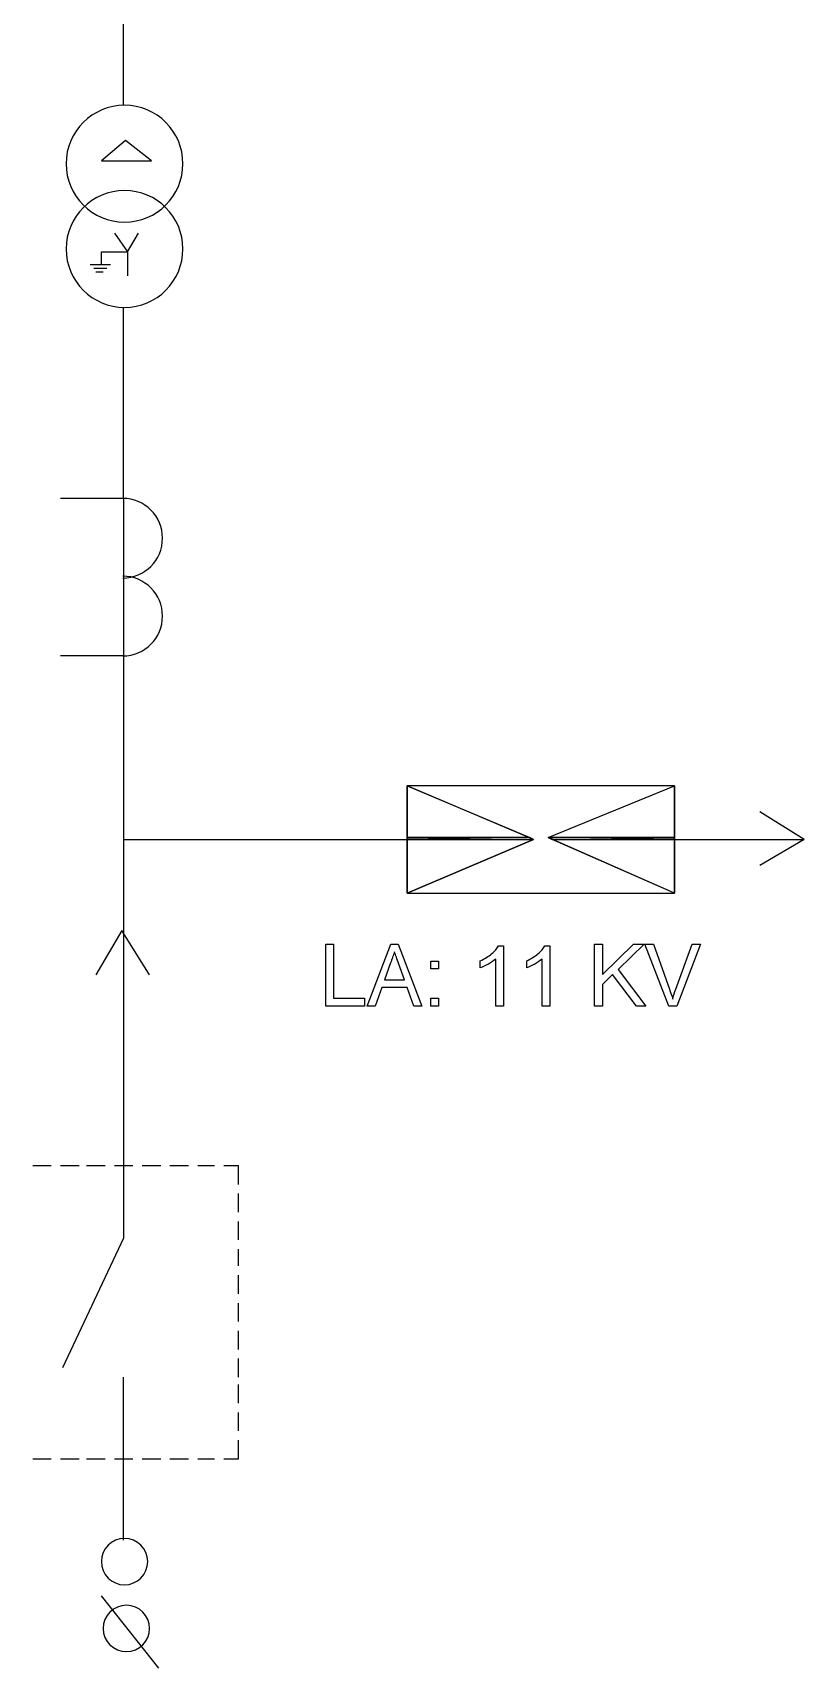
# Model space of a CAD drawing. Header units: millimetres. Extents: x 12 to 286, y 8 to 173.
# Drawn here: x 217.61 to 235.22, y 55.82 to 93.17 of the extents above; entities that cross this region are included whole.
import ezdxf

# ---------------------------------------------------------------- set-up
doc = ezdxf.new("R2010")
doc.units = ezdxf.units.MM
doc.layers.get('0').update_dxf_attribs({"linetype": 'CONTINUOUS'})

msp = doc.modelspace()

# ---------------------------------------------------------------- linework, layer by layer
at = {"color": 0}
for p, q in [((219.681, 91.5099), (219.681, 105.989)), ((219.724, 90.7066), (219.174, 90.2409)), ((220.317, 90.2409), (219.724, 90.7066)), ((219.174, 90.2409), (220.317, 90.2409)), ((219.47, 88.5899), (219.767, 88.1669)), ((219.767, 88.1669), (220.02, 88.5899)), ((219.174, 87.8692), (219.174, 88.1669)), ((219.174, 88.1669), (219.767, 88.1669)), ((219.767, 88.1669), (219.767, 87.6155)), ((219.385, 87.8692), (218.919, 87.8692)), ((219.301, 87.7852), (219.005, 87.7852)), ((219.215, 87.7013), (219.047, 87.7013)), ((219.681, 82.5362), (219.681, 86.8962)), ((219.681, 82.5362), (218.243, 82.5362)), ((219.681, 82.5362), (219.681, 67.2966)), ((219.681, 78.9383), (218.243, 78.9383)), ((226.158, 75.9739), (228.953, 74.7889)), ((226.158, 74.7889), (226.158, 75.9739)), ((226.158, 75.9739), (228.953, 74.7889)), ((226.158, 74.7889), (226.158, 75.9739)), ((232.254, 75.9739), (226.158, 75.9739)), ((226.158, 75.9739), (226.158, 73.5182)), ((229.037, 74.7462), (226.158, 75.9739)), ((229.376, 74.7889), (232.254, 75.9739)), ((229.376, 74.7889), (232.254, 75.9739)), ((229.376, 74.7889), (232.254, 75.9739)), ((232.254, 75.9739), (232.254, 74.7889)), ((232.254, 75.9739), (232.254, 74.7889)), ((232.254, 73.5182), (232.254, 75.9739)), ((235.219, 74.7462), (234.202, 75.3816)), ((219.681, 74.7462), (226.158, 74.7462)), ((228.953, 74.7889), (226.158, 74.7889)), ((228.953, 74.7889), (226.158, 74.7889)), ((228.953, 74.7889), (226.158, 74.7889)), ((226.158, 74.7889), (229.037, 74.7462)), ((226.158, 74.7889), (229.037, 74.7462)), ((226.158, 74.7462), (226.158, 74.7889)), ((228.953, 74.7889), (226.158, 74.7889)), ((226.158, 74.7889), (229.037, 74.7462)), ((226.158, 74.7889), (229.037, 74.7462)), ((226.158, 74.7462), (226.158, 74.7889)), ((226.158, 74.7462), (229.037, 74.7462)), ((229.037, 74.7462), (226.158, 73.5182)), ((226.158, 73.5182), (226.158, 74.7462)), ((226.158, 74.7462), (229.037, 74.7462)), ((229.037, 74.7462), (226.158, 73.5182)), ((226.158, 73.5182), (226.158, 74.7462)), ((229.037, 74.7462), (226.158, 74.7462)), ((229.037, 74.7462), (226.158, 74.7462)), ((226.158, 73.5182), (229.037, 74.7462)), ((229.037, 74.7462), (228.953, 74.7889)), ((229.037, 74.7462), (228.953, 74.7889)), ((232.254, 74.7889), (229.376, 74.7889)), ((232.254, 74.7889), (229.376, 74.7889)), ((229.376, 74.7889), (229.461, 74.7462)), ((232.254, 74.7462), (229.376, 74.7889)), ((229.376, 74.7889), (229.461, 74.7462)), ((232.254, 74.7462), (229.376, 74.7889)), ((229.376, 74.7889), (232.254, 74.7889)), ((232.254, 74.7462), (229.376, 74.7889)), ((229.376, 74.7889), (232.254, 74.7889)), ((232.254, 74.7462), (229.376, 74.7889)), ((232.254, 73.5182), (229.376, 74.7889)), ((229.461, 74.7462), (232.254, 74.7462)), ((229.461, 74.7462), (232.254, 74.7462)), ((232.254, 73.5182), (229.461, 74.7462)), ((229.461, 74.7462), (232.254, 74.7462)), ((229.461, 74.7462), (232.254, 74.7462)), ((232.254, 73.5182), (229.461, 74.7462)), ((232.254, 74.7889), (232.254, 74.7462)), ((232.254, 74.7889), (232.254, 74.7462)), ((232.254, 74.7462), (232.254, 73.5182)), ((232.254, 74.7462), (232.254, 73.5182)), ((232.254, 74.7462), (235.219, 74.7462)), ((235.219, 74.7462), (234.202, 74.1535)), ((226.158, 73.5182), (232.254, 73.5182)), ((219.64, 72.6722), (219.047, 71.6566)), ((220.274, 71.6566), (219.64, 72.6722)), ((224.296, 70.9443), (224.296, 72.3554)), ((224.296, 72.3554), (224.473, 72.3554)), ((224.473, 72.3554), (224.473, 71.1207)), ((225.24, 70.9443), (225.781, 72.3554)), ((225.781, 72.3554), (225.951, 72.3554)), ((225.951, 72.3554), (226.491, 70.9443)), ((228.239, 72.3194), (228.353, 72.3194)), ((228.353, 72.3194), (228.353, 70.9443)), ((229.297, 72.3194), (229.412, 72.3194)), ((229.412, 72.3194), (229.412, 70.9443)), ((230.434, 70.9443), (230.434, 72.3554)), ((230.434, 72.3554), (230.61, 72.3554)), ((230.61, 72.3554), (230.61, 71.6675)), ((230.61, 71.6675), (231.323, 72.3554)), ((231.563, 72.3554), (230.967, 71.7808)), ((231.323, 72.3554), (231.563, 72.3554)), ((232.125, 70.9443), (231.582, 72.3554)), ((231.582, 72.3554), (231.775, 72.3554)), ((231.775, 72.3554), (232.143, 71.3327)), ((232.289, 71.3327), (232.657, 72.3554)), ((232.85, 72.3554), (232.307, 70.9443)), ((232.657, 72.3554), (232.85, 72.3554)), ((225.776, 71.9296), (225.638, 71.5437)), ((226.092, 71.5437), (225.967, 71.8965)), ((226.696, 71.7903), (226.696, 71.9667)), ((226.696, 71.9667), (226.872, 71.9667)), ((226.872, 71.7903), (226.696, 71.7903)), ((226.872, 71.9667), (226.872, 71.7903)), ((227.824, 71.8125), (227.824, 71.9748)), ((228.177, 70.9443), (228.177, 72.0164)), ((228.883, 71.8125), (228.883, 71.9748)), ((229.235, 70.9443), (229.235, 72.0164)), ((230.967, 71.7808), (231.599, 70.9443)), ((225.577, 71.3673), (225.425, 70.9443)), ((226.155, 71.3673), (225.577, 71.3673)), ((225.638, 71.5437), (226.092, 71.5437)), ((226.307, 70.9443), (226.155, 71.3673)), ((230.845, 71.6636), (230.61, 71.4375)), ((230.61, 71.4375), (230.61, 70.9443)), ((231.386, 70.9443), (230.845, 71.6636)), ((224.473, 71.1207), (225.178, 71.1207)), ((225.178, 71.1207), (225.178, 70.9443)), ((226.696, 70.9443), (226.696, 71.1207)), ((226.696, 71.1207), (226.872, 71.1207)), ((226.872, 71.1207), (226.872, 70.9443)), ((225.178, 70.9443), (224.296, 70.9443)), ((225.425, 70.9443), (225.24, 70.9443)), ((226.491, 70.9443), (226.307, 70.9443)), ((226.872, 70.9443), (226.696, 70.9443)), ((228.353, 70.9443), (228.177, 70.9443)), ((229.412, 70.9443), (229.235, 70.9443)), ((230.61, 70.9443), (230.434, 70.9443)), ((231.599, 70.9443), (231.386, 70.9443)), ((232.307, 70.9443), (232.125, 70.9443)), ((218.03, 67.2966), (217.607, 67.2966)), ((218.666, 67.2966), (218.243, 67.2966)), ((219.258, 67.2966), (218.835, 67.2966)), ((219.893, 67.2966), (219.47, 67.2966)), ((219.681, 67.2966), (219.681, 65.6442)), ((220.529, 67.2966), (220.106, 67.2966)), ((221.164, 67.2966), (220.74, 67.2966)), ((221.757, 67.2966), (221.375, 67.2966)), ((222.306, 67.2966), (221.967, 67.2966)), ((222.306, 66.8722), (222.306, 67.2966)), ((222.306, 66.2383), (222.306, 66.6612)), ((222.306, 65.6029), (222.306, 66.0259)), ((219.681, 65.6442), (218.285, 62.6816)), ((222.306, 65.0102), (222.306, 65.3905)), ((222.306, 64.3749), (222.306, 64.7982)), ((222.306, 63.7399), (222.306, 64.1629)), ((222.306, 63.1045), (222.306, 63.5275)), ((222.306, 62.4692), (222.306, 62.8936)), ((219.681, 58.7446), (219.681, 62.4692)), ((222.306, 61.8765), (222.306, 62.3013)), ((222.306, 61.2429), (222.306, 61.6659)), ((222.306, 60.6076), (222.306, 61.0306)), ((217.607, 60.6076), (218.03, 60.6076)), ((218.243, 60.6076), (218.666, 60.6076)), ((218.835, 60.6076), (219.258, 60.6076)), ((219.47, 60.6076), (219.893, 60.6076)), ((220.106, 60.6076), (220.529, 60.6076)), ((220.74, 60.6076), (221.164, 60.6076)), ((221.375, 60.6076), (221.757, 60.6076)), ((221.967, 60.6076), (222.306, 60.6076)), ((220.486, 55.8229), (219.174, 57.4753))]:
    msp.add_line(p, q, dxfattribs=at)
for points in [[(219.703, 91.5099), (218.966, 91.5099), (218.369, 90.9133), (218.369, 90.1774)], [(221.036, 90.1774), (221.036, 90.9133), (220.439, 91.5099), (219.703, 91.5099)], [(218.369, 90.1774), (218.369, 89.4401), (218.966, 88.8436), (219.703, 88.8436)], [(219.703, 88.8436), (220.439, 88.8436), (221.036, 89.4401), (221.036, 90.1774)], [(219.703, 89.5629), (218.966, 89.5629), (218.369, 88.9663), (218.369, 88.2304)], [(221.036, 88.2304), (221.036, 88.9663), (220.439, 89.5629), (219.703, 89.5629)], [(218.369, 88.2304), (218.369, 87.4931), (218.966, 86.8962), (219.703, 86.8962)], [(219.703, 86.8962), (220.439, 86.8962), (221.036, 87.4931), (221.036, 88.2304)], [(220.57, 81.6254), (220.57, 82.1284), (220.164, 82.5362), (219.661, 82.5362)], [(219.661, 80.7159), (220.164, 80.7159), (220.57, 81.1223), (220.57, 81.6254)], [(220.57, 79.8477), (220.57, 80.3508), (220.164, 80.7586), (219.661, 80.7586)], [(219.661, 78.9383), (220.164, 78.9383), (220.57, 79.3447), (220.57, 79.8477)], [(225.866, 72.179), (225.833, 72.1004), (225.81, 72.0178), (225.776, 71.9296)], [(225.967, 71.8965), (225.92, 72.0245), (225.891, 72.1071), (225.866, 72.179)], [(227.824, 71.9748), (227.922, 72.0288), (228.009, 72.0729), (228.082, 72.136)], [(228.082, 72.136), (228.152, 72.2009), (228.209, 72.2602), (228.239, 72.3194)], [(228.883, 71.9748), (228.98, 72.0288), (229.067, 72.0729), (229.14, 72.136)], [(229.14, 72.136), (229.21, 72.2009), (229.267, 72.2602), (229.297, 72.3194)], [(228.009, 71.9007), (227.937, 71.8714), (227.878, 71.8316), (227.824, 71.8125)], [(228.177, 72.0164), (228.134, 71.9847), (228.078, 71.9391), (228.009, 71.9007)], [(229.067, 71.9007), (228.995, 71.8714), (228.936, 71.8316), (228.883, 71.8125)], [(229.235, 72.0164), (229.193, 71.9847), (229.136, 71.9391), (229.067, 71.9007)], [(232.143, 71.3327), (232.166, 71.2625), (232.197, 71.1743), (232.216, 71.1027)], [(232.216, 71.1027), (232.231, 71.1853), (232.261, 71.2555), (232.289, 71.3327)], [(219.703, 58.7872), (219.411, 58.7872), (219.174, 58.5502), (219.174, 58.2581)], [(220.232, 58.2581), (220.232, 58.5502), (219.995, 58.7872), (219.703, 58.7872)], [(219.174, 58.2581), (219.174, 57.966), (219.411, 57.7289), (219.703, 57.7289)], [(219.703, 57.7289), (219.995, 57.7289), (220.232, 57.966), (220.232, 58.2581)], [(219.745, 57.2629), (219.452, 57.2629), (219.215, 57.0258), (219.215, 56.7337)], [(220.274, 56.7337), (220.274, 57.0258), (220.038, 57.2629), (219.745, 57.2629)], [(219.215, 56.7337), (219.215, 56.4416), (219.452, 56.2046), (219.745, 56.2046)], [(219.745, 56.2046), (220.038, 56.2046), (220.274, 56.4416), (220.274, 56.7337)]]:
    msp.add_open_spline(points, degree=3, dxfattribs=at)

doc.saveas('drawing.dxf')
